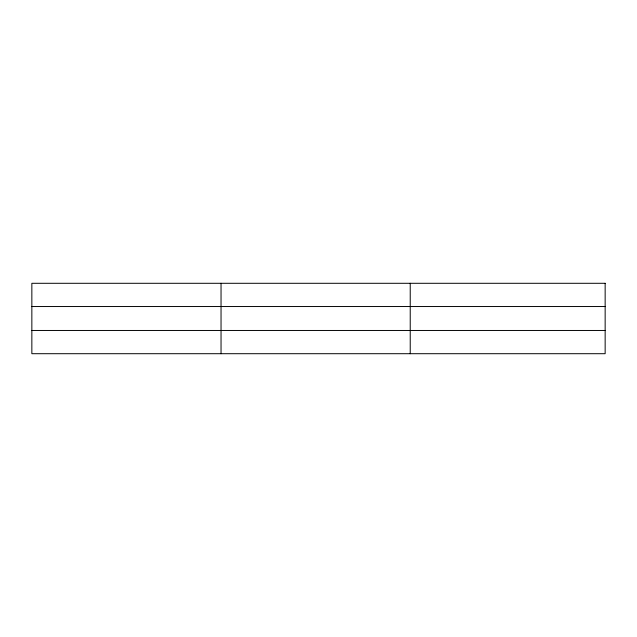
<?xml version="1.0" encoding="UTF-8"?>
<svg xmlns="http://www.w3.org/2000/svg" width="637" height="637" viewBox="0 0 637 637"><rect width="100%" height="100%" fill="white"/><g stroke="black" fill="none" stroke-linecap="round" stroke-linejoin="round"><path stroke-width="0.96" d="M221.039 283.298L221.039 353.702M410.228 283.298L410.228 353.702M31.85 306.532L605.15 306.532M31.85 330.468L605.15 330.468M605.15 283.298L605.15 353.702L31.85 353.702L31.85 283.298L605.15 283.298"/></g></svg>
